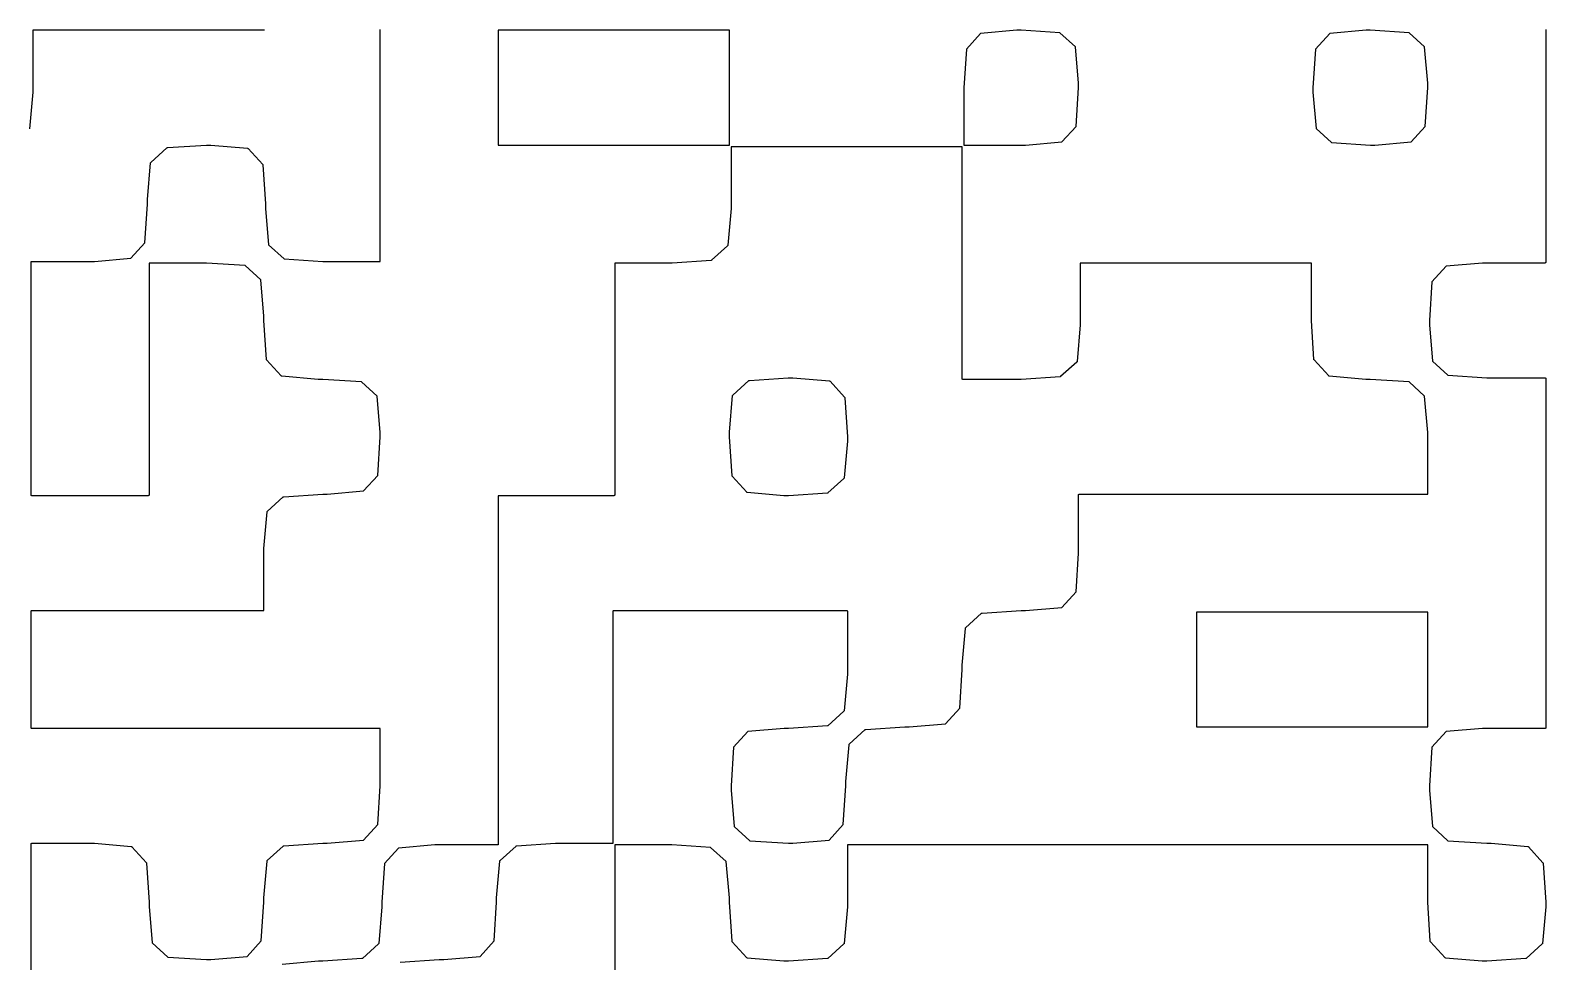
# Model space of a CAD drawing. Extents: x 91.3 to 189.8, y -113.5 to -60.4.
# Drawn here: x 139.78 to 149.04, y -90.29 to -84.6 of the extents above; entities that cross this region are included whole.
import ezdxf

# ---------------------------------------------------------------- set-up
doc = ezdxf.new("R2010")
doc.units = 0
doc.header["$MEASUREMENT"] = 0
doc.layers.add('BLACK', color=7, linetype='CONTINUOUS')

msp = doc.modelspace()

# ---------------------------------------------------------------- linework, layer by layer
at = {"layer": 'Black'}
for p, q in [((141.216, -84.5966), (139.799, -84.5966)), ((139.799, -84.5966), (139.799, -84.9472)), ((141.216, -84.5965), (141.216, -84.5966)), ((141.922, -85.3028), (141.922, -84.5916)), ((142.643, -84.5966), (142.643, -85.2978)), ((144.056, -84.5966), (142.643, -84.5966)), ((144.056, -85.2978), (144.056, -84.5966)), ((145.59, -84.6159), (145.504, -84.7109)), ((145.812, -84.5966), (145.59, -84.6159)), ((145.839, -84.5966), (145.812, -84.5966)), ((146.075, -84.6122), (145.839, -84.5966)), ((146.17, -84.6984), (146.075, -84.6122)), ((147.724, -84.6159), (147.637, -84.7109)), ((147.946, -84.5966), (147.724, -84.6159)), ((147.972, -84.5966), (147.946, -84.5966)), ((148.209, -84.6122), (147.972, -84.5966)), ((148.304, -84.6984), (148.209, -84.6122)), ((149.044, -84.5916), (149.044, -86.014)), ((145.504, -84.7109), (145.488, -84.9474)), ((146.189, -84.9204), (146.17, -84.6984)), ((147.637, -84.7109), (147.622, -84.9474)), ((148.323, -84.9204), (148.304, -84.6984)), ((139.799, -84.9747), (139.779, -85.1988)), ((139.799, -84.9472), (139.799, -84.9472)), ((139.799, -84.9472), (139.799, -84.9472)), ((139.799, -84.9472), (139.799, -84.9743)), ((139.799, -84.9743), (139.799, -84.9745)), ((139.799, -84.9745), (139.799, -84.9747)), ((145.488, -84.9474), (145.488, -85.2978)), ((146.174, -85.1835), (146.189, -84.947)), ((146.189, -84.947), (146.189, -84.9204)), ((147.622, -84.9474), (147.622, -84.974)), ((147.622, -84.974), (147.641, -85.196)), ((148.307, -85.1835), (148.323, -84.947)), ((148.323, -84.947), (148.323, -84.9204)), ((146.088, -85.2785), (146.174, -85.1835)), ((148.221, -85.2785), (148.307, -85.1835)), ((145.866, -85.2978), (146.088, -85.2785)), ((147.641, -85.196), (147.736, -85.2822)), ((147.736, -85.2822), (147.973, -85.2978)), ((147.999, -85.2978), (148.221, -85.2785)), ((140.521, -85.4036), (140.619, -85.3148)), ((140.619, -85.3144), (140.62, -85.314)), ((140.619, -85.3148), (140.619, -85.3144)), ((140.62, -85.3139), (140.621, -85.3137)), ((140.62, -85.314), (140.62, -85.3139)), ((140.62, -85.3139), (140.62, -85.3139)), ((140.621, -85.3137), (140.622, -85.3135)), ((140.622, -85.3135), (140.86, -85.2978)), ((140.86, -85.2978), (140.86, -85.2978)), ((140.86, -85.2978), (140.86, -85.2978)), ((140.86, -85.2978), (140.887, -85.2978)), ((140.887, -85.2978), (140.888, -85.2979)), ((140.888, -85.2979), (140.888, -85.2979)), ((140.888, -85.2979), (141.112, -85.3173)), ((141.112, -85.3173), (141.112, -85.3174)), ((141.112, -85.3174), (141.112, -85.3174)), ((141.112, -85.3174), (141.113, -85.3176)), ((141.113, -85.3176), (141.114, -85.3178)), ((141.114, -85.3178), (141.114, -85.3179)), ((141.114, -85.3179), (141.114, -85.3179)), ((141.114, -85.3179), (141.114, -85.3184)), ((141.114, -85.3184), (141.115, -85.3188)), ((141.115, -85.3188), (141.115, -85.3189)), ((141.115, -85.3189), (141.115, -85.319)), ((141.115, -85.319), (141.204, -85.4167)), ((141.922, -86.009), (141.922, -85.3028)), ((142.643, -85.2978), (144.056, -85.2978)), ((144.066, -85.3078), (144.066, -85.6584)), ((145.478, -85.3078), (144.066, -85.3078)), ((145.478, -86.7252), (145.478, -85.3078)), ((145.488, -85.2978), (145.839, -85.2978)), ((145.839, -85.2978), (145.866, -85.2978)), ((147.973, -85.2978), (147.999, -85.2978)), ((140.5, -85.6309), (140.519, -85.4068)), ((140.519, -85.4066), (140.52, -85.4059)), ((140.519, -85.4067), (140.519, -85.4066)), ((140.519, -85.4068), (140.519, -85.4067)), ((140.52, -85.4043), (140.521, -85.4037)), ((140.52, -85.4049), (140.52, -85.4043)), ((140.52, -85.4051), (140.52, -85.4049)), ((140.52, -85.4052), (140.52, -85.4051)), ((140.52, -85.4059), (140.52, -85.4052)), ((140.521, -85.4037), (140.521, -85.4036)), ((140.521, -85.4037), (140.521, -85.4037)), ((141.204, -85.4167), (141.204, -85.4174)), ((141.204, -85.4174), (141.205, -85.418)), ((141.205, -85.418), (141.205, -85.4181)), ((141.205, -85.4181), (141.205, -85.4182)), ((141.205, -85.4182), (141.205, -85.419)), ((141.205, -85.419), (141.205, -85.4197)), ((141.205, -85.4197), (141.221, -85.6581)), ((140.5, -85.6311), (140.5, -85.6309)), ((140.5, -85.6313), (140.5, -85.6311)), ((140.5, -85.6582), (140.5, -85.6313)), ((140.484, -85.8947), (140.5, -85.6582)), ((141.221, -85.6581), (141.221, -85.6582)), ((141.221, -85.6582), (141.221, -85.6584)), ((141.221, -85.6584), (141.221, -85.6852)), ((141.221, -85.6852), (141.24, -85.9072)), ((144.066, -85.6859), (144.046, -85.91)), ((144.066, -85.6584), (144.066, -85.6584)), ((144.066, -85.6584), (144.066, -85.6584)), ((144.066, -85.6584), (144.066, -85.6855)), ((144.066, -85.6855), (144.066, -85.6857)), ((144.066, -85.6857), (144.066, -85.6859)), ((140.398, -85.9897), (140.484, -85.8947)), ((141.24, -85.9072), (141.335, -85.9934)), ((144.045, -85.9132), (143.947, -86.002)), ((144.046, -85.9119), (144.045, -85.9125)), ((144.045, -85.9125), (144.045, -85.9131)), ((144.045, -85.9131), (144.045, -85.9131)), ((144.045, -85.9131), (144.045, -85.9132)), ((144.046, -85.91), (144.046, -85.9101)), ((144.046, -85.9101), (144.046, -85.9102)), ((144.046, -85.9102), (144.046, -85.9109)), ((144.046, -85.9109), (144.046, -85.9116)), ((144.046, -85.9116), (144.046, -85.9117)), ((144.046, -85.9117), (144.046, -85.9119)), ((139.789, -86.0115), (139.79, -86.0112)), ((139.789, -86.0119), (139.789, -86.0115)), ((139.789, -86.0123), (139.789, -86.0119)), ((139.789, -86.0127), (139.789, -86.0123)), ((139.789, -86.0131), (139.789, -86.0127)), ((139.789, -86.0136), (139.789, -86.0131)), ((139.789, -86.014), (139.789, -86.0136)), ((139.789, -87.4364), (139.789, -86.014)), ((139.79, -86.0102), (139.791, -86.01)), ((139.79, -86.0105), (139.79, -86.0102)), ((139.79, -86.0108), (139.79, -86.0105)), ((139.79, -86.0112), (139.79, -86.0108)), ((139.791, -86.0097), (139.792, -86.0095)), ((139.791, -86.01), (139.791, -86.0097)), ((139.792, -86.0092), (139.793, -86.0091)), ((139.792, -86.0093), (139.792, -86.0092)), ((139.792, -86.0095), (139.792, -86.0093)), ((139.793, -86.0091), (139.794, -86.009)), ((139.793, -86.0091), (139.793, -86.0091)), ((139.794, -86.009), (140.149, -86.009)), ((140.149, -86.009), (140.176, -86.009)), ((140.176, -86.009), (140.398, -85.9897)), ((140.86, -86.019), (140.51, -86.019)), ((140.51, -86.019), (140.51, -87.4364)), ((141.097, -86.0346), (140.86, -86.019)), ((141.335, -85.9934), (141.572, -86.009)), ((141.572, -86.009), (141.922, -86.009)), ((143.705, -86.019), (143.355, -86.019)), ((143.355, -86.019), (143.355, -87.4364)), ((143.706, -86.019), (143.705, -86.019)), ((143.705, -86.019), (143.705, -86.019)), ((143.944, -86.0033), (143.706, -86.019)), ((143.945, -86.0031), (143.944, -86.0033)), ((143.946, -86.0028), (143.945, -86.0029)), ((143.945, -86.0029), (143.945, -86.0029)), ((143.945, -86.0029), (143.945, -86.0031)), ((143.947, -86.002), (143.946, -86.0024)), ((143.946, -86.0024), (143.946, -86.0028)), ((147.612, -86.019), (146.199, -86.019)), ((146.199, -86.019), (146.199, -86.3696)), ((147.612, -86.3696), (147.612, -86.019)), ((148.657, -86.019), (148.435, -86.0383)), ((148.684, -86.019), (148.657, -86.019)), ((149.039, -86.019), (148.684, -86.019)), ((149.04, -86.0189), (149.039, -86.019)), ((149.041, -86.0187), (149.04, -86.0188)), ((149.04, -86.0188), (149.04, -86.0189)), ((149.04, -86.0189), (149.04, -86.0189)), ((149.042, -86.0183), (149.041, -86.0185)), ((149.041, -86.0185), (149.041, -86.0187)), ((149.043, -86.0175), (149.042, -86.0178)), ((149.042, -86.0178), (149.042, -86.018)), ((149.042, -86.018), (149.042, -86.0183)), ((149.044, -86.0165), (149.043, -86.0168)), ((149.043, -86.0168), (149.043, -86.0172)), ((149.043, -86.0172), (149.043, -86.0175)), ((149.044, -86.014), (149.044, -86.0144)), ((149.044, -86.0144), (149.044, -86.0149)), ((149.044, -86.0149), (149.044, -86.0153)), ((149.044, -86.0153), (149.044, -86.0157)), ((149.044, -86.0157), (149.044, -86.0161)), ((149.044, -86.0161), (149.044, -86.0165)), ((141.192, -86.1208), (141.097, -86.0346)), ((148.435, -86.0383), (148.349, -86.1333)), ((141.211, -86.3428), (141.192, -86.1208)), ((148.349, -86.1333), (148.333, -86.3698)), ((141.211, -86.3696), (141.211, -86.3428)), ((141.211, -86.3698), (141.211, -86.3696)), ((141.211, -86.3699), (141.211, -86.3698)), ((141.227, -86.6083), (141.211, -86.3699)), ((146.199, -86.3696), (146.199, -86.3696)), ((146.199, -86.3696), (146.199, -86.3696)), ((146.199, -86.3696), (146.199, -86.3967)), ((147.612, -86.3698), (147.612, -86.3696)), ((147.612, -86.3699), (147.612, -86.3698)), ((147.628, -86.6083), (147.612, -86.3699)), ((148.333, -86.3698), (148.333, -86.3964)), ((146.199, -86.3971), (146.18, -86.6212)), ((146.199, -86.3967), (146.199, -86.3969)), ((146.199, -86.3969), (146.199, -86.3971)), ((148.333, -86.3964), (148.352, -86.6184)), ((141.227, -86.609), (141.227, -86.6083)), ((141.227, -86.6098), (141.227, -86.609)), ((141.227, -86.6099), (141.227, -86.6098)), ((141.228, -86.6106), (141.227, -86.6099)), ((141.227, -86.6099), (141.227, -86.6099)), ((141.228, -86.6113), (141.228, -86.6106)), ((141.317, -86.709), (141.228, -86.6113)), ((146.178, -86.6244), (146.08, -86.7132)), ((146.179, -86.6237), (146.178, -86.6243)), ((146.178, -86.6243), (146.178, -86.6243)), ((146.178, -86.6243), (146.178, -86.6244)), ((146.18, -86.6221), (146.179, -86.6228)), ((146.179, -86.6228), (146.179, -86.6229)), ((146.179, -86.6229), (146.179, -86.6231)), ((146.179, -86.6231), (146.179, -86.6237)), ((146.18, -86.6212), (146.18, -86.6213)), ((146.18, -86.6213), (146.18, -86.6214)), ((146.18, -86.6214), (146.18, -86.6221)), ((147.628, -86.609), (147.628, -86.6083)), ((147.628, -86.6098), (147.628, -86.609)), ((147.628, -86.6099), (147.628, -86.6098)), ((147.628, -86.6106), (147.628, -86.6099)), ((147.628, -86.6099), (147.628, -86.6099)), ((147.629, -86.6113), (147.628, -86.6106)), ((147.718, -86.709), (147.629, -86.6113)), ((148.352, -86.6184), (148.447, -86.7046)), ((141.317, -86.7091), (141.317, -86.709)), ((141.317, -86.7092), (141.317, -86.7091)), ((141.318, -86.7096), (141.317, -86.7092)), ((141.318, -86.7101), (141.318, -86.7096)), ((141.318, -86.7102), (141.318, -86.7101)), ((141.318, -86.7101), (141.318, -86.7101)), ((141.319, -86.7104), (141.318, -86.7102)), ((141.32, -86.7106), (141.319, -86.7104)), ((141.32, -86.7107), (141.32, -86.7106)), ((141.32, -86.7106), (141.32, -86.7106)), ((141.544, -86.7301), (141.32, -86.7107)), ((141.545, -86.7302), (141.544, -86.7301)), ((141.544, -86.7301), (141.544, -86.7301)), ((141.571, -86.7302), (141.545, -86.7302)), ((141.808, -86.7458), (141.571, -86.7302)), ((141.903, -86.832), (141.808, -86.7458)), ((144.077, -86.826), (144.175, -86.7372)), ((144.175, -86.7368), (144.176, -86.7364)), ((144.175, -86.7372), (144.175, -86.7368)), ((144.176, -86.7363), (144.177, -86.7361)), ((144.176, -86.7364), (144.176, -86.7363)), ((144.176, -86.7363), (144.176, -86.7363)), ((144.177, -86.7361), (144.178, -86.7359)), ((144.178, -86.7359), (144.416, -86.7202)), ((144.416, -86.7202), (144.416, -86.7202)), ((144.416, -86.7202), (144.416, -86.7202)), ((144.416, -86.7202), (144.443, -86.7202)), ((144.443, -86.7202), (144.444, -86.7203)), ((144.444, -86.7203), (144.444, -86.7203)), ((144.444, -86.7203), (144.668, -86.7397)), ((144.668, -86.7397), (144.668, -86.7398)), ((144.668, -86.7398), (144.668, -86.7398)), ((144.668, -86.7398), (144.669, -86.74)), ((144.669, -86.74), (144.67, -86.7402)), ((144.67, -86.7402), (144.67, -86.7403)), ((144.67, -86.7403), (144.67, -86.7403)), ((144.67, -86.7403), (144.67, -86.7408)), ((144.67, -86.7408), (144.671, -86.7412)), ((144.671, -86.7412), (144.671, -86.7413)), ((144.671, -86.7413), (144.671, -86.7414)), ((144.671, -86.7414), (144.76, -86.8391)), ((145.478, -86.7256), (145.478, -86.7252)), ((145.478, -86.7261), (145.478, -86.7256)), ((145.478, -86.7265), (145.478, -86.7261)), ((145.479, -86.7269), (145.478, -86.7265)), ((145.479, -86.7273), (145.479, -86.7269)), ((145.479, -86.7277), (145.479, -86.7273)), ((145.479, -86.728), (145.479, -86.7277)), ((145.479, -86.7284), (145.479, -86.728)), ((145.48, -86.7287), (145.479, -86.7284)), ((145.48, -86.729), (145.48, -86.7287)), ((145.48, -86.7292), (145.48, -86.729)), ((145.481, -86.7295), (145.48, -86.7292)), ((145.481, -86.7297), (145.481, -86.7295)), ((145.481, -86.7299), (145.481, -86.7297)), ((145.482, -86.73), (145.481, -86.7299)), ((145.482, -86.7301), (145.482, -86.73)), ((145.483, -86.7301), (145.482, -86.7301)), ((145.483, -86.7302), (145.483, -86.7301)), ((145.839, -86.7302), (145.483, -86.7302)), ((146.077, -86.7145), (145.839, -86.7302)), ((145.839, -86.7302), (145.839, -86.7302)), ((145.839, -86.7302), (145.839, -86.7302)), ((146.078, -86.7143), (146.077, -86.7145)), ((146.079, -86.7141), (146.078, -86.7143)), ((146.08, -86.7136), (146.079, -86.714)), ((146.079, -86.714), (146.079, -86.7141)), ((146.079, -86.7141), (146.079, -86.7141)), ((146.08, -86.7132), (146.08, -86.7136)), ((147.718, -86.7091), (147.718, -86.709)), ((147.718, -86.7092), (147.718, -86.7091)), ((147.718, -86.7096), (147.718, -86.7092)), ((147.719, -86.7101), (147.718, -86.7096)), ((147.719, -86.7102), (147.719, -86.7101)), ((147.719, -86.7101), (147.719, -86.7101)), ((147.72, -86.7104), (147.719, -86.7102)), ((147.721, -86.7106), (147.72, -86.7104)), ((147.721, -86.7107), (147.721, -86.7106)), ((147.721, -86.7106), (147.721, -86.7106)), ((147.945, -86.7301), (147.721, -86.7107)), ((147.945, -86.7302), (147.945, -86.7301)), ((147.945, -86.7301), (147.945, -86.7301)), ((147.972, -86.7302), (147.945, -86.7302)), ((148.209, -86.7458), (147.972, -86.7302)), ((148.304, -86.832), (148.209, -86.7458)), ((148.447, -86.7046), (148.684, -86.7202)), ((148.684, -86.7202), (149.039, -86.7202)), ((149.039, -86.7202), (149.04, -86.7203)), ((149.04, -86.7203), (149.04, -86.7203)), ((149.04, -86.7203), (149.04, -86.7204)), ((149.04, -86.7204), (149.041, -86.7205)), ((149.041, -86.7205), (149.041, -86.7207)), ((149.041, -86.7207), (149.042, -86.7209)), ((149.042, -86.7209), (149.042, -86.7212)), ((149.042, -86.7212), (149.042, -86.7214)), ((149.042, -86.7214), (149.043, -86.7217)), ((149.043, -86.7217), (149.043, -86.722)), ((149.043, -86.722), (149.043, -86.7224)), ((149.043, -86.7224), (149.044, -86.7227)), ((149.044, -86.7227), (149.044, -86.7231)), ((149.044, -86.7231), (149.044, -86.7235)), ((149.044, -86.7235), (149.044, -86.7239)), ((149.044, -86.7239), (149.044, -86.7243)), ((149.044, -86.7243), (149.044, -86.7248)), ((149.044, -86.7248), (149.044, -86.7252)), ((149.044, -86.7252), (149.044, -88.8588)), ((141.922, -87.054), (141.903, -86.832)), ((144.056, -87.0533), (144.075, -86.8292)), ((144.075, -86.829), (144.076, -86.8283)), ((144.075, -86.8291), (144.075, -86.829)), ((144.075, -86.8292), (144.075, -86.8291)), ((144.076, -86.8267), (144.077, -86.8261)), ((144.076, -86.8273), (144.076, -86.8267)), ((144.076, -86.8275), (144.076, -86.8273)), ((144.076, -86.8276), (144.076, -86.8275)), ((144.076, -86.8283), (144.076, -86.8276)), ((144.077, -86.8261), (144.077, -86.826)), ((144.077, -86.8261), (144.077, -86.8261)), ((144.76, -86.8391), (144.76, -86.8398)), ((144.76, -86.8398), (144.761, -86.8404)), ((144.761, -86.8404), (144.761, -86.8405)), ((144.761, -86.8405), (144.761, -86.8406)), ((144.761, -86.8406), (144.761, -86.8414)), ((144.761, -86.8414), (144.761, -86.8421)), ((144.761, -86.8421), (144.777, -87.0805)), ((148.323, -87.054), (148.304, -86.832)), ((141.907, -87.3171), (141.922, -87.0806)), ((141.922, -87.0806), (141.922, -87.054)), ((144.056, -87.0535), (144.056, -87.0533)), ((144.056, -87.0537), (144.056, -87.0535)), ((144.056, -87.0808), (144.056, -87.0537)), ((144.056, -87.081), (144.056, -87.0808)), ((144.056, -87.0811), (144.056, -87.081)), ((144.072, -87.3195), (144.056, -87.0811)), ((144.777, -87.1083), (144.757, -87.3324)), ((144.777, -87.0805), (144.777, -87.0806)), ((144.777, -87.0806), (144.777, -87.0808)), ((144.777, -87.0808), (144.777, -87.1079)), ((144.777, -87.1079), (144.777, -87.1081)), ((144.777, -87.1081), (144.777, -87.1083)), ((148.323, -87.0808), (148.323, -87.054)), ((148.323, -87.4314), (148.323, -87.0808)), ((141.82, -87.4121), (141.907, -87.3171)), ((144.072, -87.3202), (144.072, -87.3195)), ((144.072, -87.321), (144.072, -87.3202)), ((144.072, -87.3211), (144.072, -87.321)), ((144.072, -87.3212), (144.072, -87.3211)), ((144.072, -87.3218), (144.072, -87.3212)), ((144.073, -87.3225), (144.072, -87.3218)), ((141.598, -87.4314), (141.82, -87.4121)), ((144.162, -87.4202), (144.073, -87.3225)), ((144.756, -87.3356), (144.658, -87.4244)), ((144.757, -87.3343), (144.756, -87.3349)), ((144.756, -87.3349), (144.756, -87.3355)), ((144.756, -87.3355), (144.756, -87.3355)), ((144.756, -87.3355), (144.756, -87.3356)), ((144.757, -87.3324), (144.757, -87.3325)), ((144.757, -87.3325), (144.757, -87.3326)), ((144.757, -87.3326), (144.757, -87.3333)), ((144.757, -87.3333), (144.757, -87.334)), ((144.757, -87.334), (144.757, -87.3341)), ((144.757, -87.3341), (144.757, -87.3343)), ((139.789, -87.4368), (139.789, -87.4364)), ((139.789, -87.4373), (139.789, -87.4368)), ((139.789, -87.4377), (139.789, -87.4373)), ((139.789, -87.4381), (139.789, -87.4377)), ((139.789, -87.4385), (139.789, -87.4381)), ((139.789, -87.4389), (139.789, -87.4385)), ((139.79, -87.4392), (139.789, -87.4389)), ((139.79, -87.4396), (139.79, -87.4392)), ((139.79, -87.4399), (139.79, -87.4396)), ((139.79, -87.4402), (139.79, -87.4399)), ((139.791, -87.4404), (139.79, -87.4402)), ((139.791, -87.4407), (139.791, -87.4404)), ((139.792, -87.4409), (139.791, -87.4407)), ((139.792, -87.4411), (139.792, -87.4409)), ((139.792, -87.4412), (139.792, -87.4411)), ((139.793, -87.4413), (139.792, -87.4412)), ((139.794, -87.4414), (139.793, -87.4413)), ((139.793, -87.4413), (139.793, -87.4413)), ((140.505, -87.4414), (139.794, -87.4414)), ((140.506, -87.4413), (140.505, -87.4413)), ((140.505, -87.4413), (140.505, -87.4414)), ((140.507, -87.4411), (140.506, -87.4412)), ((140.506, -87.4412), (140.506, -87.4413)), ((140.508, -87.4404), (140.507, -87.4407)), ((140.507, -87.4407), (140.507, -87.4409)), ((140.507, -87.4409), (140.507, -87.4411)), ((140.509, -87.4396), (140.508, -87.4399)), ((140.508, -87.4399), (140.508, -87.4402)), ((140.508, -87.4402), (140.508, -87.4404)), ((140.51, -87.4377), (140.509, -87.4381)), ((140.509, -87.4381), (140.509, -87.4385)), ((140.509, -87.4385), (140.509, -87.4389)), ((140.509, -87.4389), (140.509, -87.4392)), ((140.509, -87.4392), (140.509, -87.4396)), ((140.51, -87.4364), (140.51, -87.4368)), ((140.51, -87.4368), (140.51, -87.4373)), ((140.51, -87.4373), (140.51, -87.4377)), ((141.232, -87.5372), (141.33, -87.4484)), ((141.33, -87.4484), (141.331, -87.448)), ((141.331, -87.4475), (141.332, -87.4473)), ((141.331, -87.4476), (141.331, -87.4475)), ((141.331, -87.4475), (141.331, -87.4475)), ((141.331, -87.448), (141.331, -87.4476)), ((141.332, -87.4473), (141.333, -87.4471)), ((141.333, -87.4471), (141.571, -87.4314)), ((141.571, -87.4314), (141.571, -87.4314)), ((141.571, -87.4314), (141.572, -87.4314)), ((141.572, -87.4314), (141.598, -87.4314)), ((143.35, -87.4414), (142.643, -87.4414)), ((142.643, -87.4414), (142.643, -89.57)), ((143.351, -87.4412), (143.35, -87.4413)), ((143.35, -87.4413), (143.35, -87.4413)), ((143.35, -87.4413), (143.35, -87.4414)), ((143.352, -87.4409), (143.351, -87.4411)), ((143.351, -87.4411), (143.351, -87.4412)), ((143.353, -87.4402), (143.352, -87.4404)), ((143.352, -87.4404), (143.352, -87.4407)), ((143.352, -87.4407), (143.352, -87.4409)), ((143.354, -87.4392), (143.353, -87.4396)), ((143.353, -87.4396), (143.353, -87.4399)), ((143.353, -87.4399), (143.353, -87.4402)), ((143.355, -87.4373), (143.354, -87.4377)), ((143.354, -87.4377), (143.354, -87.4381)), ((143.354, -87.4381), (143.354, -87.4385)), ((143.354, -87.4385), (143.354, -87.4389)), ((143.354, -87.4389), (143.354, -87.4392)), ((143.355, -87.4364), (143.355, -87.4368)), ((143.355, -87.4368), (143.355, -87.4373)), ((144.162, -87.4203), (144.162, -87.4202)), ((144.162, -87.4204), (144.162, -87.4203)), ((144.162, -87.4208), (144.162, -87.4204)), ((144.163, -87.4213), (144.162, -87.4208)), ((144.163, -87.4214), (144.163, -87.4213)), ((144.163, -87.4213), (144.163, -87.4213)), ((144.164, -87.4216), (144.163, -87.4214)), ((144.165, -87.4218), (144.164, -87.4216)), ((144.165, -87.4219), (144.165, -87.4218)), ((144.165, -87.4218), (144.165, -87.4218)), ((144.389, -87.4413), (144.165, -87.4219)), ((144.389, -87.4414), (144.389, -87.4413)), ((144.389, -87.4413), (144.389, -87.4413)), ((144.416, -87.4414), (144.389, -87.4414)), ((144.417, -87.4414), (144.416, -87.4414)), ((144.655, -87.4257), (144.417, -87.4414)), ((144.417, -87.4414), (144.417, -87.4414)), ((144.656, -87.4255), (144.655, -87.4257)), ((144.657, -87.4253), (144.656, -87.4255)), ((144.658, -87.4244), (144.657, -87.4248)), ((144.657, -87.4248), (144.657, -87.4252)), ((144.657, -87.4252), (144.657, -87.4253)), ((144.657, -87.4253), (144.657, -87.4253)), ((146.189, -87.4355), (146.19, -87.4351)), ((146.189, -87.436), (146.189, -87.4355)), ((146.189, -87.4364), (146.189, -87.436)), ((146.189, -87.7918), (146.189, -87.4364)), ((146.19, -87.4336), (146.191, -87.4332)), ((146.19, -87.4339), (146.19, -87.4336)), ((146.19, -87.4343), (146.19, -87.4339)), ((146.19, -87.4347), (146.19, -87.4343)), ((146.19, -87.4351), (146.19, -87.4347)), ((146.191, -87.4326), (146.192, -87.4324)), ((146.191, -87.4329), (146.191, -87.4326)), ((146.191, -87.4332), (146.191, -87.4329)), ((146.192, -87.4319), (146.193, -87.4317)), ((146.192, -87.4321), (146.192, -87.4319)), ((146.192, -87.4324), (146.192, -87.4321)), ((146.193, -87.4316), (146.194, -87.4315)), ((146.193, -87.4317), (146.193, -87.4316)), ((146.194, -87.4315), (146.194, -87.4314)), ((146.194, -87.4314), (148.323, -87.4314)), ((146.194, -87.4315), (146.194, -87.4315)), ((141.211, -87.7645), (141.231, -87.5404)), ((141.231, -87.5385), (141.232, -87.5379)), ((141.231, -87.5387), (141.231, -87.5385)), ((141.231, -87.5388), (141.231, -87.5387)), ((141.231, -87.5395), (141.231, -87.5388)), ((141.231, -87.5402), (141.231, -87.5395)), ((141.231, -87.5403), (141.231, -87.5402)), ((141.231, -87.5404), (141.231, -87.5403)), ((141.232, -87.5373), (141.232, -87.5372)), ((141.232, -87.5379), (141.232, -87.5373)), ((141.232, -87.5373), (141.232, -87.5373)), ((141.211, -87.7647), (141.211, -87.7645)), ((141.211, -87.7649), (141.211, -87.7647)), ((141.211, -87.792), (141.211, -87.7649)), ((141.211, -88.1426), (141.211, -87.792)), ((141.211, -87.792), (141.211, -87.792)), ((141.211, -87.792), (141.211, -87.792)), ((146.174, -88.0283), (146.189, -87.7918)), ((146.088, -88.1233), (146.174, -88.0283)), ((139.789, -88.1451), (139.79, -88.1448)), ((139.789, -88.1455), (139.789, -88.1451)), ((139.789, -88.1459), (139.789, -88.1455)), ((139.789, -88.1463), (139.789, -88.1459)), ((139.789, -88.1467), (139.789, -88.1463)), ((139.789, -88.1472), (139.789, -88.1467)), ((139.789, -88.1476), (139.789, -88.1472)), ((139.789, -88.8588), (139.789, -88.1476)), ((139.79, -88.1438), (139.791, -88.1436)), ((139.79, -88.1441), (139.79, -88.1438)), ((139.79, -88.1444), (139.79, -88.1441)), ((139.79, -88.1448), (139.79, -88.1444)), ((139.791, -88.1433), (139.792, -88.1431)), ((139.791, -88.1436), (139.791, -88.1433)), ((139.792, -88.1428), (139.793, -88.1427)), ((139.792, -88.1429), (139.792, -88.1428)), ((139.792, -88.1431), (139.792, -88.1429)), ((139.793, -88.1427), (139.794, -88.1426)), ((139.793, -88.1427), (139.793, -88.1427)), ((139.794, -88.1426), (141.211, -88.1426)), ((143.345, -88.1451), (143.346, -88.1448)), ((143.345, -88.1455), (143.345, -88.1451)), ((143.345, -88.1459), (143.345, -88.1455)), ((143.345, -88.1463), (143.345, -88.1459)), ((143.345, -88.1467), (143.345, -88.1463)), ((143.345, -88.1472), (143.345, -88.1467)), ((143.345, -88.1476), (143.345, -88.1472)), ((143.345, -89.565), (143.345, -88.1476)), ((143.346, -88.1438), (143.347, -88.1436)), ((143.346, -88.1441), (143.346, -88.1438)), ((143.346, -88.1444), (143.346, -88.1441)), ((143.346, -88.1448), (143.346, -88.1444)), ((143.347, -88.1433), (143.348, -88.1431)), ((143.347, -88.1436), (143.347, -88.1433)), ((143.348, -88.1428), (143.349, -88.1427)), ((143.348, -88.1429), (143.348, -88.1428)), ((143.348, -88.1431), (143.348, -88.1429)), ((143.349, -88.1427), (143.35, -88.1426)), ((143.349, -88.1427), (143.349, -88.1427)), ((143.35, -88.1426), (144.772, -88.1426)), ((144.772, -88.1426), (144.772, -88.1427)), ((144.772, -88.1427), (144.773, -88.1427)), ((144.773, -88.1427), (144.773, -88.1428)), ((144.773, -88.1428), (144.774, -88.1429)), ((144.774, -88.1429), (144.774, -88.1431)), ((144.774, -88.1431), (144.774, -88.1433)), ((144.774, -88.1433), (144.775, -88.1436)), ((144.775, -88.1436), (144.775, -88.1438)), ((144.775, -88.1438), (144.775, -88.1441)), ((144.775, -88.1441), (144.776, -88.1444)), ((144.776, -88.1444), (144.776, -88.1448)), ((144.776, -88.1448), (144.776, -88.1451)), ((144.776, -88.1451), (144.776, -88.1455)), ((144.776, -88.1455), (144.777, -88.1459)), ((144.777, -88.1459), (144.777, -88.1463)), ((144.777, -88.1463), (144.777, -88.1467)), ((144.777, -88.1467), (144.777, -88.1472)), ((144.777, -88.1472), (144.777, -88.1476)), ((144.777, -88.1476), (144.777, -88.5032)), ((145.6, -88.1583), (145.838, -88.1426)), ((145.838, -88.1426), (145.839, -88.1426)), ((145.839, -88.1426), (145.839, -88.1426)), ((145.839, -88.1426), (145.866, -88.1426)), ((145.866, -88.1426), (146.088, -88.1233)), ((146.911, -88.1526), (146.911, -88.8538)), ((148.323, -88.1526), (146.911, -88.1526)), ((148.323, -88.8538), (148.323, -88.1526)), ((145.499, -88.2484), (145.597, -88.1596)), ((145.597, -88.1596), (145.598, -88.1592)), ((145.598, -88.1588), (145.599, -88.1587)), ((145.598, -88.1592), (145.598, -88.1588)), ((145.599, -88.1585), (145.6, -88.1583)), ((145.599, -88.1587), (145.599, -88.1585)), ((145.599, -88.1587), (145.599, -88.1587)), ((145.478, -88.4757), (145.498, -88.2516)), ((145.498, -88.2497), (145.499, -88.2491)), ((145.498, -88.2499), (145.498, -88.2497)), ((145.498, -88.25), (145.498, -88.2499)), ((145.498, -88.2507), (145.498, -88.25)), ((145.498, -88.2514), (145.498, -88.2507)), ((145.498, -88.2515), (145.498, -88.2514)), ((145.498, -88.2516), (145.498, -88.2515)), ((145.499, -88.2485), (145.499, -88.2484)), ((145.499, -88.2491), (145.499, -88.2485)), ((145.499, -88.2485), (145.499, -88.2485)), ((144.777, -88.5032), (144.777, -88.5032)), ((144.777, -88.5032), (144.777, -88.5032)), ((144.777, -88.5032), (144.777, -88.5303)), ((145.463, -88.7395), (145.478, -88.503)), ((145.478, -88.4759), (145.478, -88.4757)), ((145.478, -88.4761), (145.478, -88.4759)), ((145.478, -88.503), (145.478, -88.4761)), ((144.777, -88.5307), (144.757, -88.7548)), ((144.777, -88.5303), (144.777, -88.5305)), ((144.777, -88.5305), (144.777, -88.5307)), ((144.756, -88.758), (144.658, -88.8468)), ((144.757, -88.7567), (144.756, -88.7573)), ((144.756, -88.7573), (144.756, -88.7579)), ((144.756, -88.7579), (144.756, -88.7579)), ((144.756, -88.7579), (144.756, -88.758)), ((144.757, -88.7548), (144.757, -88.7549)), ((144.757, -88.7549), (144.757, -88.755)), ((144.757, -88.755), (144.757, -88.7557)), ((144.757, -88.7557), (144.757, -88.7564)), ((144.757, -88.7564), (144.757, -88.7565)), ((144.757, -88.7565), (144.757, -88.7567)), ((145.376, -88.8345), (145.463, -88.7395)), ((139.789, -88.8592), (139.789, -88.8588)), ((139.789, -88.8597), (139.789, -88.8592)), ((139.789, -88.8601), (139.789, -88.8597)), ((139.789, -88.8605), (139.789, -88.8601)), ((139.789, -88.8609), (139.789, -88.8605)), ((139.789, -88.8613), (139.789, -88.8609)), ((139.79, -88.8616), (139.789, -88.8613)), ((139.79, -88.862), (139.79, -88.8616)), ((139.79, -88.8623), (139.79, -88.862)), ((139.79, -88.8626), (139.79, -88.8623)), ((139.791, -88.8628), (139.79, -88.8626)), ((139.791, -88.8631), (139.791, -88.8628)), ((139.792, -88.8633), (139.791, -88.8631)), ((139.792, -88.8635), (139.792, -88.8633)), ((139.792, -88.8636), (139.792, -88.8635)), ((139.793, -88.8637), (139.792, -88.8636)), ((139.794, -88.8638), (139.793, -88.8637)), ((139.793, -88.8637), (139.793, -88.8637)), ((141.922, -88.8638), (139.794, -88.8638)), ((141.922, -89.2142), (141.922, -88.8638)), ((144.168, -88.8831), (144.081, -88.9781)), ((144.39, -88.8638), (144.168, -88.8831)), ((144.416, -88.8638), (144.39, -88.8638)), ((144.417, -88.8638), (144.416, -88.8638)), ((144.655, -88.8481), (144.417, -88.8638)), ((144.417, -88.8638), (144.417, -88.8638)), ((144.656, -88.8479), (144.655, -88.8481)), ((144.657, -88.8477), (144.656, -88.8479)), ((144.658, -88.8468), (144.657, -88.8472)), ((144.657, -88.8472), (144.657, -88.8476)), ((144.657, -88.8476), (144.657, -88.8477)), ((144.657, -88.8477), (144.657, -88.8477)), ((144.788, -88.9596), (144.886, -88.8708)), ((144.886, -88.8708), (144.887, -88.8704)), ((144.887, -88.8699), (144.888, -88.8697)), ((144.887, -88.87), (144.887, -88.8699)), ((144.887, -88.8699), (144.887, -88.8699)), ((144.887, -88.8704), (144.887, -88.87)), ((144.888, -88.8697), (144.889, -88.8695)), ((144.889, -88.8695), (145.127, -88.8538)), ((145.127, -88.8538), (145.127, -88.8538)), ((145.127, -88.8538), (145.128, -88.8538)), ((145.128, -88.8538), (145.154, -88.8538)), ((145.154, -88.8538), (145.376, -88.8345)), ((146.911, -88.8538), (148.323, -88.8538)), ((148.435, -88.8831), (148.349, -88.9781)), ((148.657, -88.8638), (148.435, -88.8831)), ((148.684, -88.8638), (148.657, -88.8638)), ((149.039, -88.8638), (148.684, -88.8638)), ((149.04, -88.8637), (149.039, -88.8638)), ((149.041, -88.8635), (149.04, -88.8636)), ((149.04, -88.8636), (149.04, -88.8637)), ((149.04, -88.8637), (149.04, -88.8637)), ((149.042, -88.8631), (149.041, -88.8633)), ((149.041, -88.8633), (149.041, -88.8635)), ((149.043, -88.8623), (149.042, -88.8626)), ((149.042, -88.8626), (149.042, -88.8628)), ((149.042, -88.8628), (149.042, -88.8631)), ((149.044, -88.8613), (149.043, -88.8616)), ((149.043, -88.8616), (149.043, -88.862)), ((149.043, -88.862), (149.043, -88.8623)), ((149.044, -88.8588), (149.044, -88.8592)), ((149.044, -88.8592), (149.044, -88.8597)), ((149.044, -88.8597), (149.044, -88.8601)), ((149.044, -88.8601), (149.044, -88.8605)), ((149.044, -88.8605), (149.044, -88.8609)), ((149.044, -88.8609), (149.044, -88.8613)), ((144.081, -88.9781), (144.066, -89.2146)), ((144.767, -89.1869), (144.787, -88.9628)), ((144.787, -88.9609), (144.788, -88.9603)), ((144.787, -88.9611), (144.787, -88.9609)), ((144.787, -88.9612), (144.787, -88.9611)), ((144.787, -88.9619), (144.787, -88.9612)), ((144.787, -88.9626), (144.787, -88.9619)), ((144.787, -88.9627), (144.787, -88.9626)), ((144.787, -88.9628), (144.787, -88.9627)), ((144.788, -88.9597), (144.788, -88.9596)), ((144.788, -88.9603), (144.788, -88.9597)), ((144.788, -88.9597), (144.788, -88.9597)), ((148.349, -88.9781), (148.333, -89.2146)), ((141.907, -89.4507), (141.922, -89.2142)), ((144.066, -89.2146), (144.066, -89.2412)), ((144.066, -89.2412), (144.085, -89.4632)), ((144.751, -89.4507), (144.767, -89.2142)), ((144.767, -89.1871), (144.767, -89.1869)), ((144.767, -89.1873), (144.767, -89.1871)), ((144.767, -89.2142), (144.767, -89.1873)), ((148.333, -89.2146), (148.333, -89.2412)), ((148.333, -89.2412), (148.352, -89.4632)), ((141.82, -89.5457), (141.907, -89.4507)), ((144.665, -89.5457), (144.751, -89.4507)), ((144.085, -89.4632), (144.18, -89.5494)), ((148.352, -89.4632), (148.447, -89.5494)), ((139.789, -89.5675), (139.79, -89.5672)), ((139.789, -89.5679), (139.789, -89.5675)), ((139.789, -89.5683), (139.789, -89.5679)), ((139.789, -89.5687), (139.789, -89.5683)), ((139.789, -89.5691), (139.789, -89.5687)), ((139.789, -89.5696), (139.789, -89.5691)), ((139.789, -89.57), (139.789, -89.5696)), ((139.789, -90.6368), (139.789, -89.57)), ((139.79, -89.5662), (139.791, -89.566)), ((139.79, -89.5665), (139.79, -89.5662)), ((139.79, -89.5668), (139.79, -89.5665)), ((139.79, -89.5672), (139.79, -89.5668)), ((139.791, -89.5657), (139.792, -89.5655)), ((139.791, -89.566), (139.791, -89.5657)), ((139.792, -89.5652), (139.793, -89.5651)), ((139.792, -89.5653), (139.792, -89.5652)), ((139.792, -89.5655), (139.792, -89.5653)), ((139.793, -89.5651), (139.794, -89.565)), ((139.793, -89.5651), (139.793, -89.5651)), ((139.794, -89.565), (140.149, -89.565)), ((140.149, -89.565), (140.149, -89.565)), ((140.149, -89.565), (140.149, -89.565)), ((140.149, -89.565), (140.176, -89.565)), ((140.176, -89.565), (140.176, -89.5651)), ((140.176, -89.5651), (140.177, -89.5651)), ((140.177, -89.5651), (140.401, -89.5845)), ((140.401, -89.5845), (140.401, -89.5846)), ((140.401, -89.5846), (140.401, -89.5846)), ((140.401, -89.5846), (140.402, -89.5848)), ((140.402, -89.5848), (140.402, -89.585)), ((140.402, -89.585), (140.403, -89.5851)), ((140.403, -89.5851), (140.403, -89.5851)), ((140.403, -89.5851), (140.403, -89.5856)), ((140.403, -89.5856), (140.404, -89.586)), ((140.404, -89.586), (140.404, -89.5861)), ((140.404, -89.5861), (140.404, -89.5862)), ((140.404, -89.5862), (140.493, -89.6839)), ((141.232, -89.6708), (141.33, -89.582)), ((141.33, -89.582), (141.331, -89.5816)), ((141.331, -89.5811), (141.332, -89.5809)), ((141.331, -89.5812), (141.331, -89.5811)), ((141.331, -89.5811), (141.331, -89.5811)), ((141.331, -89.5816), (141.331, -89.5812)), ((141.332, -89.5809), (141.333, -89.5807)), ((141.333, -89.5807), (141.571, -89.565)), ((141.571, -89.565), (141.571, -89.565)), ((141.571, -89.565), (141.572, -89.565)), ((141.572, -89.565), (141.598, -89.565)), ((141.598, -89.565), (141.82, -89.5457)), ((142.034, -89.5943), (141.948, -89.6893)), ((142.256, -89.575), (142.034, -89.5943)), ((142.283, -89.575), (142.256, -89.575)), ((142.638, -89.575), (142.283, -89.575)), ((142.639, -89.5749), (142.638, -89.575)), ((142.64, -89.5748), (142.639, -89.5749)), ((142.639, -89.5749), (142.639, -89.5749)), ((142.641, -89.5743), (142.64, -89.5745)), ((142.64, -89.5745), (142.64, -89.5747)), ((142.64, -89.5747), (142.64, -89.5748)), ((142.642, -89.5738), (142.641, -89.574)), ((142.641, -89.574), (142.641, -89.5743)), ((142.643, -89.5725), (142.642, -89.5728)), ((142.642, -89.5728), (142.642, -89.5732)), ((142.642, -89.5732), (142.642, -89.5735)), ((142.642, -89.5735), (142.642, -89.5738)), ((142.643, -89.57), (142.643, -89.5704)), ((142.643, -89.5704), (142.643, -89.5709)), ((142.643, -89.5709), (142.643, -89.5713)), ((142.643, -89.5713), (142.643, -89.5717)), ((142.643, -89.5717), (142.643, -89.5721)), ((142.643, -89.5721), (142.643, -89.5725)), ((142.655, -89.6708), (142.752, -89.582)), ((142.752, -89.582), (142.753, -89.5816)), ((142.753, -89.5816), (142.754, -89.5812)), ((142.754, -89.5811), (142.755, -89.5809)), ((142.754, -89.5812), (142.754, -89.5811)), ((142.754, -89.5811), (142.754, -89.5811)), ((142.755, -89.5807), (142.994, -89.565)), ((142.755, -89.5809), (142.755, -89.5807)), ((142.994, -89.565), (142.994, -89.565)), ((142.994, -89.565), (142.994, -89.565)), ((142.994, -89.565), (143.345, -89.565)), ((143.705, -89.575), (143.355, -89.575)), ((143.355, -89.575), (143.355, -91.7036)), ((143.941, -89.5906), (143.705, -89.575)), ((144.036, -89.6768), (143.941, -89.5906)), ((144.18, -89.5494), (144.417, -89.565)), ((144.417, -89.565), (144.443, -89.565)), ((144.443, -89.565), (144.665, -89.5457)), ((148.323, -89.575), (144.777, -89.575)), ((144.777, -89.575), (144.777, -89.9256)), ((148.323, -89.9256), (148.323, -89.575)), ((148.447, -89.5494), (148.684, -89.565)), ((148.684, -89.565), (148.711, -89.565)), ((148.711, -89.565), (148.711, -89.5651)), ((148.711, -89.5651), (148.711, -89.5651)), ((148.711, -89.5651), (148.935, -89.5845)), ((148.935, -89.5845), (148.935, -89.5846)), ((148.935, -89.5846), (148.935, -89.5846)), ((148.935, -89.5846), (148.936, -89.5848)), ((148.936, -89.5848), (148.937, -89.585)), ((148.937, -89.585), (148.937, -89.5851)), ((148.937, -89.5851), (148.937, -89.5851)), ((148.937, -89.5851), (148.938, -89.5856)), ((148.938, -89.5856), (148.938, -89.586)), ((148.938, -89.586), (148.938, -89.5861)), ((148.938, -89.5861), (148.938, -89.5862)), ((148.938, -89.5862), (149.027, -89.6839)), ((140.493, -89.6839), (140.493, -89.6846)), ((140.493, -89.6846), (140.494, -89.6852)), ((140.494, -89.6852), (140.494, -89.6853)), ((140.494, -89.6853), (140.494, -89.6854)), ((140.494, -89.6854), (140.494, -89.6862)), ((140.494, -89.6862), (140.494, -89.6869)), ((140.494, -89.6869), (140.51, -89.9253)), ((141.211, -89.8981), (141.231, -89.674)), ((141.231, -89.6721), (141.232, -89.6715)), ((141.231, -89.6723), (141.231, -89.6721)), ((141.231, -89.6724), (141.231, -89.6723)), ((141.231, -89.6731), (141.231, -89.6724)), ((141.231, -89.6738), (141.231, -89.6731)), ((141.231, -89.6739), (141.231, -89.6738)), ((141.231, -89.674), (141.231, -89.6739)), ((141.232, -89.6709), (141.232, -89.6708)), ((141.232, -89.6715), (141.232, -89.6709)), ((141.232, -89.6709), (141.232, -89.6709)), ((141.948, -89.6893), (141.932, -89.9258)), ((142.633, -89.8981), (142.653, -89.674)), ((142.653, -89.6721), (142.654, -89.6715)), ((142.653, -89.6723), (142.653, -89.6721)), ((142.653, -89.6724), (142.653, -89.6723)), ((142.653, -89.6731), (142.653, -89.6724)), ((142.653, -89.6738), (142.653, -89.6731)), ((142.653, -89.6739), (142.653, -89.6738)), ((142.653, -89.674), (142.653, -89.6739)), ((142.654, -89.6709), (142.655, -89.6708)), ((142.654, -89.6715), (142.654, -89.6709)), ((142.654, -89.6709), (142.654, -89.6709)), ((144.056, -89.8988), (144.036, -89.6768)), ((149.027, -89.6839), (149.028, -89.6846)), ((149.028, -89.6846), (149.028, -89.6852)), ((149.028, -89.6852), (149.028, -89.6853)), ((149.028, -89.6853), (149.028, -89.6854)), ((149.028, -89.6854), (149.028, -89.6862)), ((149.028, -89.6862), (149.028, -89.6869)), ((149.028, -89.6869), (149.044, -89.9253)), ((141.211, -89.8983), (141.211, -89.8981)), ((141.211, -89.8985), (141.211, -89.8983)), ((141.211, -89.9254), (141.211, -89.8985)), ((142.633, -89.8983), (142.633, -89.8981)), ((142.633, -89.8985), (142.633, -89.8983)), ((142.633, -89.9254), (142.633, -89.8985)), ((144.056, -89.9256), (144.056, -89.8988)), ((140.51, -89.9253), (140.51, -89.9254)), ((140.51, -89.9254), (140.51, -89.9256)), ((140.51, -89.9256), (140.51, -89.9524)), ((140.51, -89.9524), (140.529, -90.1744)), ((141.195, -90.1619), (141.211, -89.9254)), ((141.932, -89.9531), (141.913, -90.1772)), ((141.932, -89.9258), (141.932, -89.9527)), ((141.932, -89.9527), (141.932, -89.9529)), ((141.932, -89.9529), (141.932, -89.9531)), ((142.618, -90.1619), (142.633, -89.9254)), ((144.056, -89.9258), (144.056, -89.9256)), ((144.056, -89.9259), (144.056, -89.9258)), ((144.072, -90.1643), (144.056, -89.9259)), ((144.777, -89.9531), (144.757, -90.1772)), ((144.777, -89.9256), (144.777, -89.9256)), ((144.777, -89.9256), (144.777, -89.9256)), ((144.777, -89.9256), (144.777, -89.9527)), ((144.777, -89.9527), (144.777, -89.9529)), ((144.777, -89.9529), (144.777, -89.9531)), ((148.323, -89.9258), (148.323, -89.9256)), ((148.323, -89.9259), (148.323, -89.9258)), ((148.339, -90.1643), (148.323, -89.9259)), ((149.044, -89.9531), (149.025, -90.1772)), ((149.044, -89.9253), (149.044, -89.9254)), ((149.044, -89.9254), (149.044, -89.9256)), ((149.044, -89.9256), (149.044, -89.9527)), ((149.044, -89.9527), (149.044, -89.9529)), ((149.044, -89.9529), (149.044, -89.9531)), ((140.529, -90.1744), (140.624, -90.2606)), ((141.109, -90.2569), (141.195, -90.1619)), ((141.911, -90.1804), (141.813, -90.2692)), ((141.912, -90.1797), (141.911, -90.1803)), ((141.911, -90.1803), (141.911, -90.1803)), ((141.911, -90.1803), (141.911, -90.1804)), ((141.913, -90.1774), (141.912, -90.1781)), ((141.912, -90.1781), (141.912, -90.1788)), ((141.912, -90.1788), (141.912, -90.1789)), ((141.912, -90.1789), (141.912, -90.1791)), ((141.912, -90.1791), (141.912, -90.1797)), ((141.913, -90.1772), (141.913, -90.1773)), ((141.913, -90.1773), (141.913, -90.1774)), ((142.532, -90.2569), (142.618, -90.1619)), ((144.072, -90.165), (144.072, -90.1643)), ((144.072, -90.1658), (144.072, -90.165)), ((144.072, -90.1659), (144.072, -90.1658)), ((144.072, -90.1666), (144.072, -90.1659)), ((144.072, -90.1659), (144.072, -90.1659)), ((144.073, -90.1673), (144.072, -90.1666)), ((144.162, -90.265), (144.073, -90.1673)), ((144.756, -90.1804), (144.658, -90.2692)), ((144.757, -90.1791), (144.756, -90.1797)), ((144.756, -90.1797), (144.756, -90.1803)), ((144.756, -90.1803), (144.756, -90.1803)), ((144.756, -90.1803), (144.756, -90.1804)), ((144.757, -90.1772), (144.757, -90.1773)), ((144.757, -90.1773), (144.757, -90.1774)), ((144.757, -90.1774), (144.757, -90.1781)), ((144.757, -90.1781), (144.757, -90.1788)), ((144.757, -90.1788), (144.757, -90.1789)), ((144.757, -90.1789), (144.757, -90.1791)), ((148.339, -90.165), (148.339, -90.1643)), ((148.339, -90.1658), (148.339, -90.165)), ((148.339, -90.1659), (148.339, -90.1658)), ((148.34, -90.1666), (148.339, -90.1659)), ((148.339, -90.1659), (148.339, -90.1659)), ((148.34, -90.1673), (148.34, -90.1666)), ((148.429, -90.265), (148.34, -90.1673)), ((149.023, -90.1804), (148.925, -90.2692)), ((149.024, -90.1797), (149.023, -90.1803)), ((149.023, -90.1803), (149.023, -90.1803)), ((149.023, -90.1803), (149.023, -90.1804)), ((149.025, -90.1774), (149.024, -90.1781)), ((149.024, -90.1781), (149.024, -90.1788)), ((149.024, -90.1788), (149.024, -90.1789)), ((149.024, -90.1789), (149.024, -90.1791)), ((149.024, -90.1791), (149.024, -90.1797)), ((149.025, -90.1772), (149.025, -90.1773)), ((149.025, -90.1773), (149.025, -90.1774)), ((140.624, -90.2606), (140.861, -90.2762)), ((140.861, -90.2762), (140.887, -90.2762)), ((140.887, -90.2762), (141.109, -90.2569)), ((141.81, -90.2705), (141.572, -90.2862)), ((141.811, -90.2703), (141.81, -90.2705)), ((141.812, -90.2701), (141.811, -90.2703)), ((141.813, -90.2696), (141.812, -90.27)), ((141.812, -90.27), (141.812, -90.2701)), ((141.812, -90.2701), (141.812, -90.2701)), ((141.813, -90.2692), (141.813, -90.2696)), ((142.044, -90.2919), (142.282, -90.2762)), ((142.282, -90.2762), (142.283, -90.2762)), ((142.283, -90.2762), (142.283, -90.2762)), ((142.283, -90.2762), (142.31, -90.2762)), ((142.31, -90.2762), (142.532, -90.2569)), ((144.162, -90.2651), (144.162, -90.265)), ((144.162, -90.2652), (144.162, -90.2651)), ((144.162, -90.2656), (144.162, -90.2652)), ((144.163, -90.2661), (144.162, -90.2656)), ((144.163, -90.2662), (144.163, -90.2661)), ((144.163, -90.2661), (144.163, -90.2661)), ((144.164, -90.2664), (144.163, -90.2662)), ((144.165, -90.2666), (144.164, -90.2664)), ((144.165, -90.2667), (144.165, -90.2666)), ((144.165, -90.2666), (144.165, -90.2666)), ((144.389, -90.2861), (144.165, -90.2667)), ((144.655, -90.2705), (144.417, -90.2862)), ((144.656, -90.2703), (144.655, -90.2705)), ((144.657, -90.2701), (144.656, -90.2703)), ((144.658, -90.2692), (144.657, -90.2696)), ((144.657, -90.2696), (144.657, -90.27)), ((144.657, -90.27), (144.657, -90.2701)), ((144.657, -90.2701), (144.657, -90.2701)), ((148.429, -90.2651), (148.429, -90.265)), ((148.429, -90.2652), (148.429, -90.2651)), ((148.43, -90.2656), (148.429, -90.2652)), ((148.43, -90.2661), (148.43, -90.2656)), ((148.43, -90.2662), (148.43, -90.2661)), ((148.43, -90.2661), (148.43, -90.2661)), ((148.431, -90.2664), (148.43, -90.2662)), ((148.432, -90.2666), (148.431, -90.2664)), ((148.432, -90.2667), (148.432, -90.2666)), ((148.432, -90.2666), (148.432, -90.2666)), ((148.656, -90.2861), (148.432, -90.2667)), ((148.922, -90.2705), (148.684, -90.2862)), ((148.923, -90.2703), (148.922, -90.2705)), ((148.924, -90.2701), (148.923, -90.2703)), ((148.925, -90.2696), (148.924, -90.27)), ((148.924, -90.27), (148.924, -90.2701)), ((148.924, -90.2701), (148.924, -90.2701)), ((148.925, -90.2692), (148.925, -90.2696)), ((141.545, -90.2862), (141.323, -90.3055)), ((141.572, -90.2862), (141.545, -90.2862)), ((141.572, -90.2862), (141.572, -90.2862)), ((141.572, -90.2862), (141.572, -90.2862)), ((144.389, -90.2862), (144.389, -90.2861)), ((144.389, -90.2861), (144.389, -90.2861)), ((144.416, -90.2862), (144.389, -90.2862)), ((144.417, -90.2862), (144.416, -90.2862)), ((144.417, -90.2862), (144.417, -90.2862)), ((148.657, -90.2862), (148.656, -90.2861)), ((148.656, -90.2861), (148.656, -90.2861)), ((148.684, -90.2862), (148.657, -90.2862)), ((148.684, -90.2862), (148.684, -90.2862)), ((148.684, -90.2862), (148.684, -90.2862))]:
    msp.add_line(p, q, dxfattribs=at)

doc.saveas('drawing.dxf')
